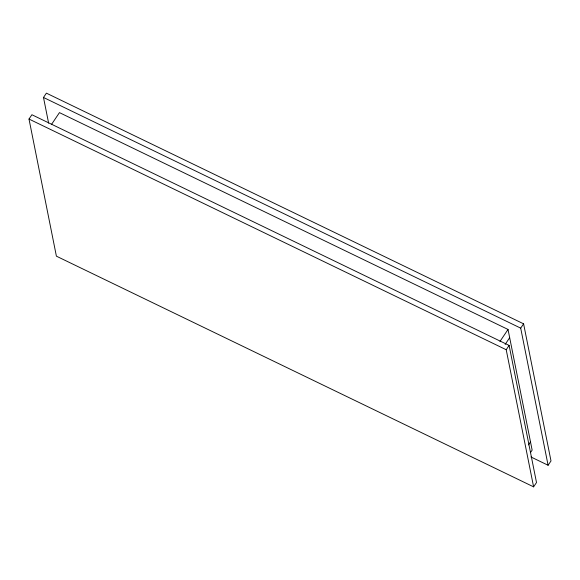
<?xml version="1.0" encoding="UTF-8"?>
<svg xmlns="http://www.w3.org/2000/svg" width="580" height="580" viewBox="0 0 580 580"><rect width="100%" height="100%" fill="white"/><g stroke="black" fill="none" stroke-linecap="round" stroke-linejoin="round"><path stroke-width="0.87" d="M29 119.052L31.9 114.738L509.11 345.412L536.507 482.531L533.607 486.845L56.398 256.171L29 119.052L506.209 349.726L533.607 486.845M48.618 123.127L43.493 97.469L46.393 93.155L523.602 323.829L551 460.948L548.1 465.262L530.968 456.982M51.388 124.627L59.45 112.621L508.029 329.454L532.143 450.116L530.627 452.371M499.967 341.461L508.029 329.454M505.137 344.433L509.675 337.676M506.209 349.726L509.11 345.412M548.1 465.262L520.702 328.142L523.602 323.829M528.481 444.889L530.497 441.887M43.493 97.469L520.702 328.142"/></g></svg>
